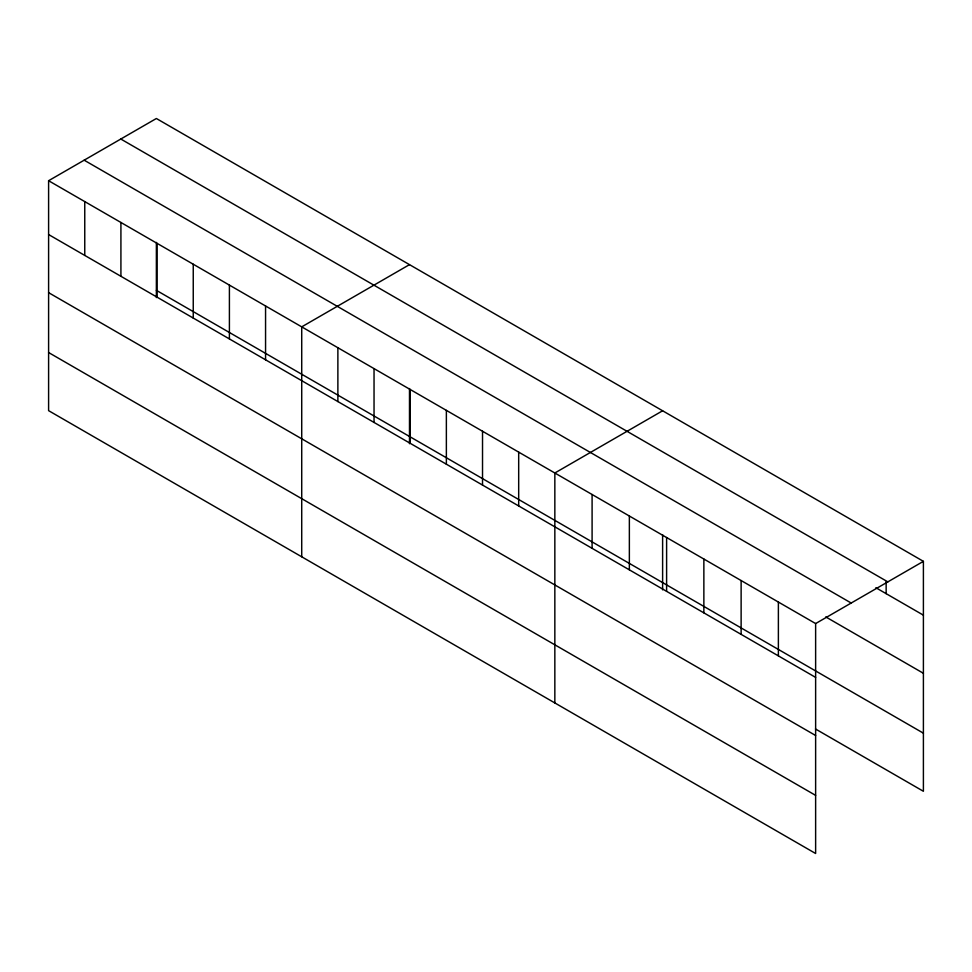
<?xml version="1.0" encoding="UTF-8"?>
<svg xmlns="http://www.w3.org/2000/svg" width="972" height="972" viewBox="0 0 972 972"><rect width="100%" height="100%" fill="white"/><g stroke="black" fill="none" stroke-linecap="round" stroke-linejoin="round"><path stroke-width="1.46" d="M48.6 180.719L815.63 623.562L815.63 853.501L48.6 410.658L48.6 180.719L156.37 118.499L923.4 561.342L923.4 791.281L815.484 728.976M409.491 264.639L301.721 326.859L301.721 556.786M662.612 410.779L554.842 473L554.842 702.926M815.63 623.562L923.4 561.342M120.807 139.032L887.837 581.876M875.869 587.72L923.4 615.167M84.163 160.186L851.193 603.029M825.763 616.916L923.4 673.28M156.37 290.324L923.4 733.167M48.6 234.544L815.63 677.387M48.6 292.657L815.63 735.5M48.6 352.532L815.63 795.375M886.148 581.693L886.148 593.661M778.378 602.057L778.378 655.881M741.126 580.551L741.126 634.364M703.862 559.034L703.862 612.858M666.61 537.528L666.61 591.353M662.612 534.697L662.612 589.858M629.358 516.023L629.358 569.835M592.094 494.505L592.094 548.33M518.683 452.126L518.683 505.938M482.525 431.24L482.525 485.064M446.367 410.366L446.367 464.191M410.196 389.493L410.196 443.317M409.491 388.557L409.491 443.718M374.038 368.619L374.038 422.431M337.879 347.733L337.879 401.558M265.563 305.986L265.563 359.798M229.404 285.112L229.404 338.924M193.246 264.226L193.246 318.051M157.075 243.352L157.075 297.177M156.37 242.417L156.37 297.578M120.917 222.479L120.917 276.291M84.758 201.605L84.758 255.417"/></g></svg>
